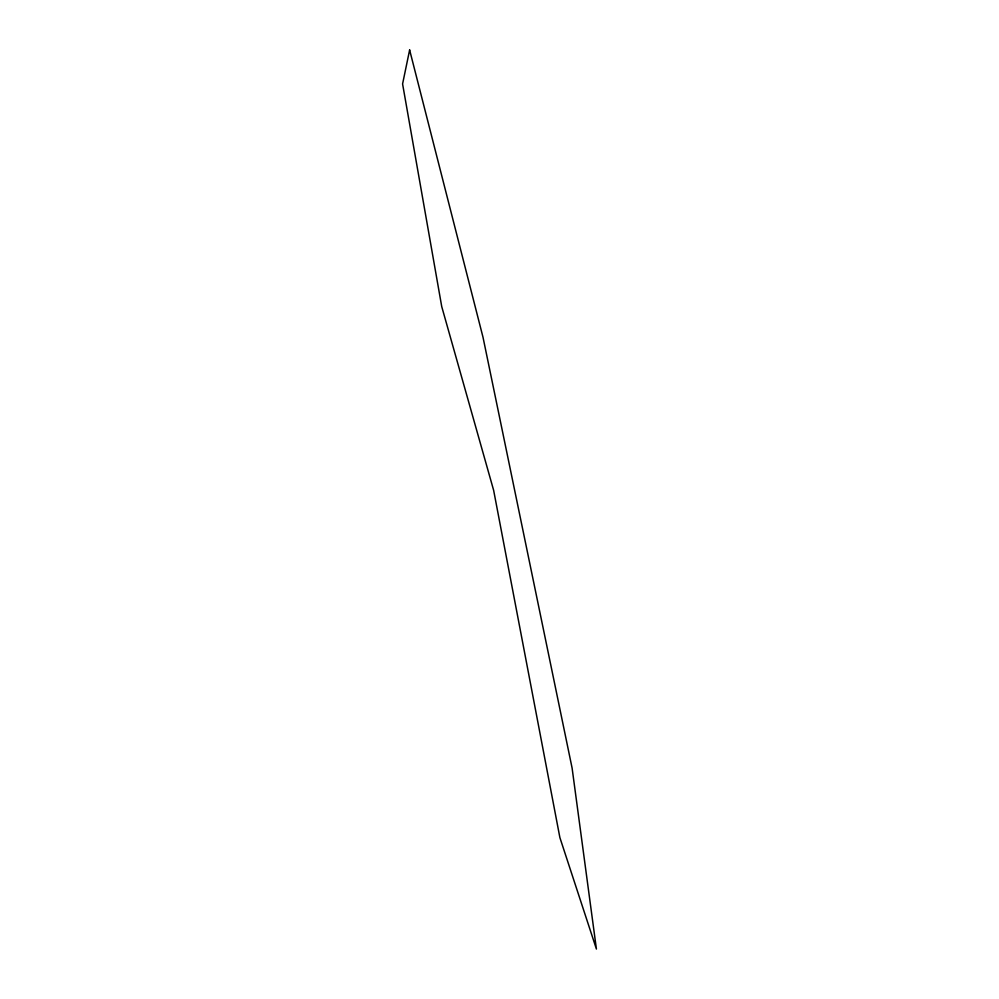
<?xml version="1.0" encoding="UTF-8"?>
<svg xmlns="http://www.w3.org/2000/svg" width="999" height="999" viewBox="0 0 999 999"><rect width="100%" height="100%" fill="white"/><g stroke="black" fill="none" stroke-linecap="round" stroke-linejoin="round"><path stroke-width="1.5" d="M409.627 49.95L402.585 83.941L441.733 306.606L493.643 490.334L559.89 837.612L596.415 949.05L572.102 768.081L483.017 337.287L409.627 49.95"/></g></svg>
